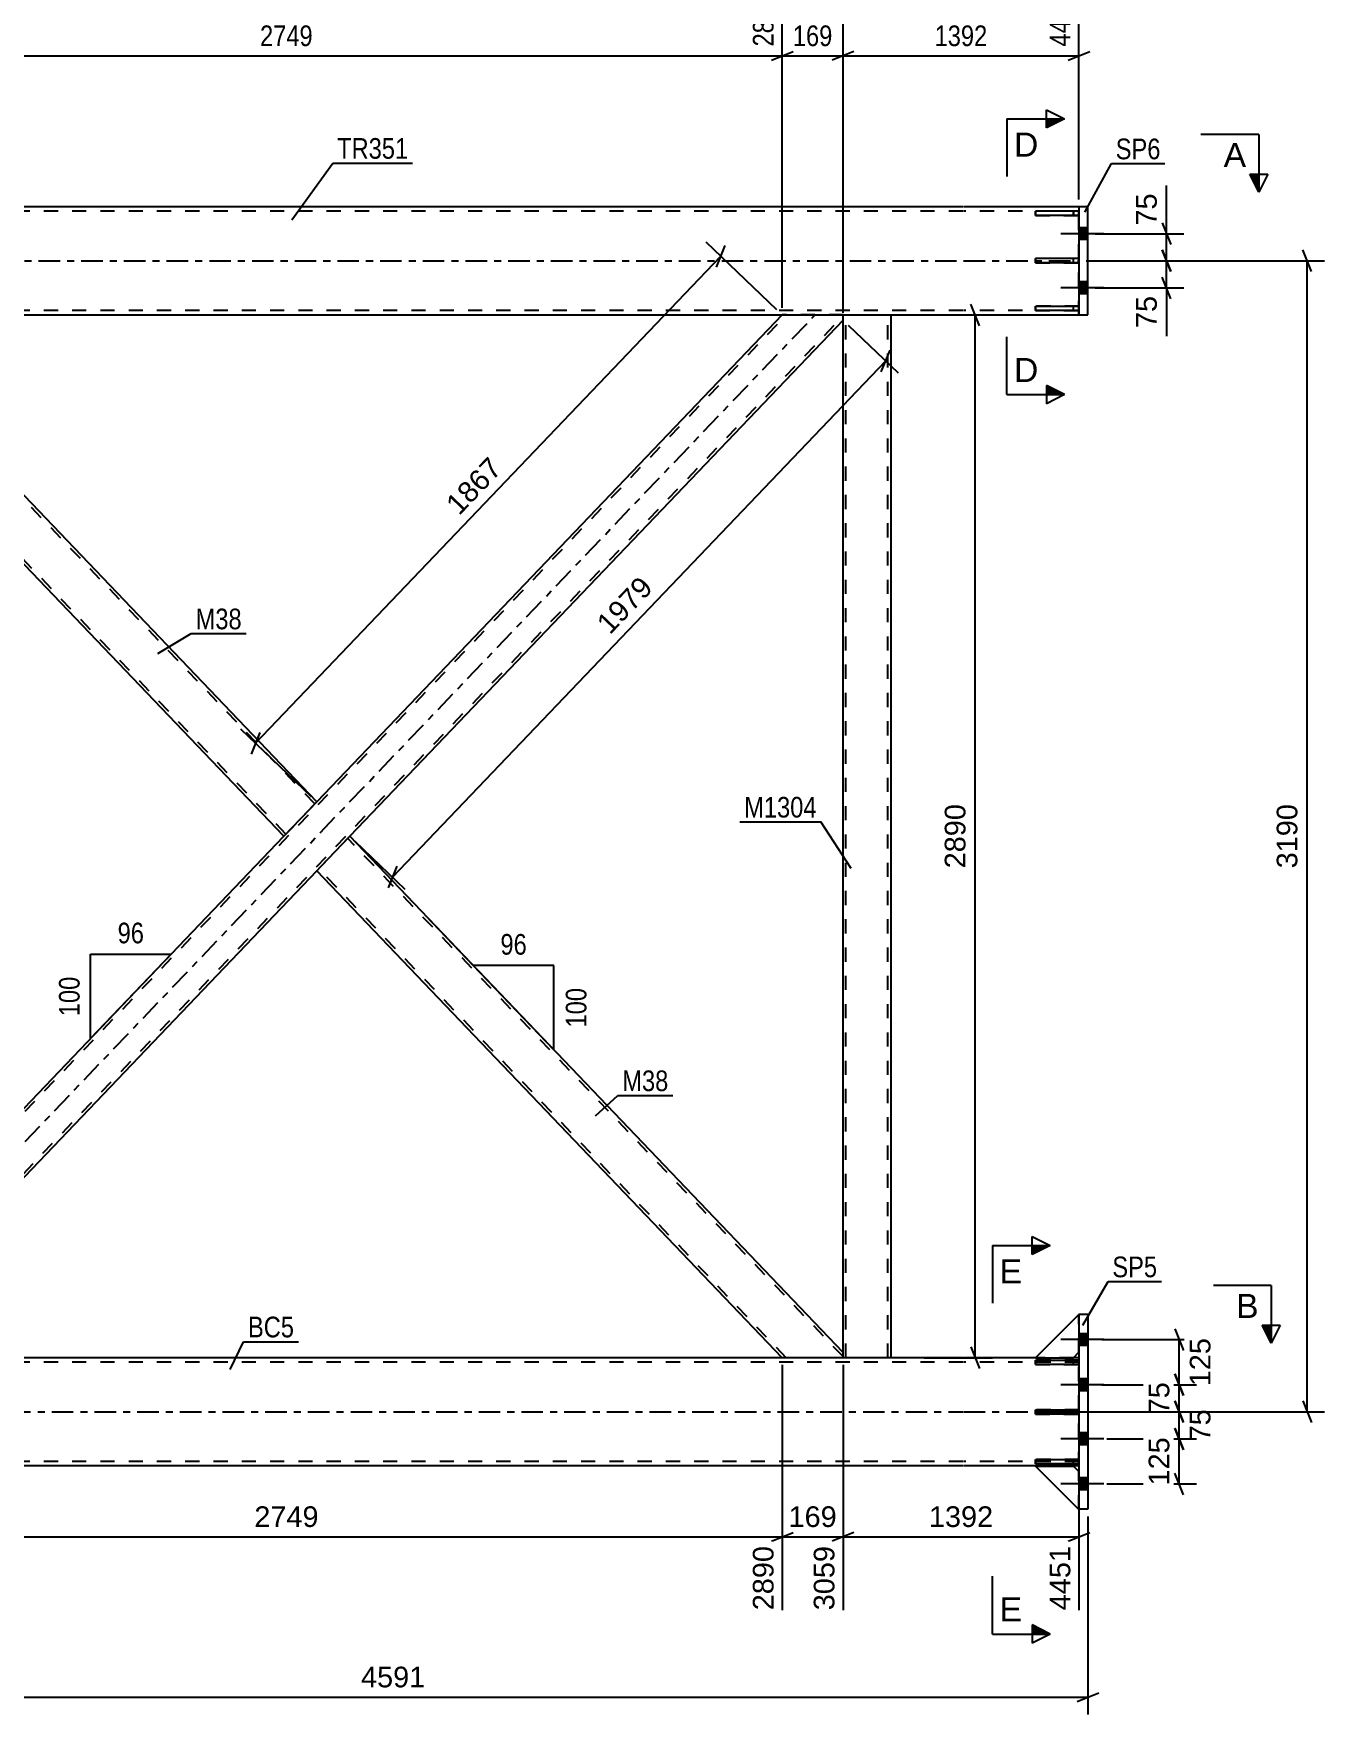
# Model space of a CAD drawing. Header units: millimetres. Extents: x 0 to 841, y 0 to 594.
# Drawn here: x 99.5 to 278.4, y 159.6 to 392.5 of the extents above; entities that cross this region are included whole.
import ezdxf

# ---------------------------------------------------------------- set-up
doc = ezdxf.new("R2010")
doc.units = ezdxf.units.MM
doc.linetypes.add('DXK_LINE_DOT2', pattern=[3.9198, 1.9599, -1.9599])
doc.linetypes.add('DXK_LINE_DOT3', pattern=[5.9187, 2.979, -0.9799, 0.9799, -0.9799])
doc.styles.add('Arial', font='ARIAL.TTF', dxfattribs={"height": 0.2})
doc.styles.add('Arial Narrow', font='ARIALN.TTF', dxfattribs={"height": 0.2})

# ---------------------------------------------------------------- blocks, each defined once
blk = doc.blocks.new('Part-318891778-5015 - 4993')
at = {"color": 7, "linetype": 'DXK_LINE_DOT2'}
for p, q in [((244.38, 208.63), (238.38, 208.63)), ((238.38, 208.63), (238.38, 208.03)), ((238.38, 208.03), (244.38, 208.03)), ((243.63, 208.03), (243.63, 208.63)), ((244.38, 208.03), (244.38, 208.63))]:
    blk.add_line(p, q, dxfattribs=at)
blk = doc.blocks.new('Part-318891778-5121 - 4993')
at = {"color": 2, "linetype": 'Continuous'}
for p, q in [((245.63, 368.49), (244.38, 368.49)), ((244.38, 368.49), (244.38, 353.49)), ((245.63, 353.49), (245.63, 368.49)), ((244.38, 353.49), (245.63, 353.49))]:
    blk.add_line(p, q, dxfattribs=at)
blk = doc.blocks.new('Part-318891778-5018 - 4993')
at = {"color": 7, "linetype": 'DXK_LINE_DOT2'}
for p, q in [((238.38, 193.96), (243.63, 193.96)), ((244.38, 187.96), (238.38, 193.96)), ((243.63, 193.96), (244.38, 193.21)), ((244.38, 193.21), (244.38, 187.96))]:
    blk.add_line(p, q, dxfattribs=at)
blk = doc.blocks.new('Bolt-318891778-5010 - 4993')
at = {"linetype": 'Continuous'}
for points in [[(244.38, 212.32), (244.38, 210.67), (245.63, 210.67), (245.63, 212.32)], [(244.38, 212.32), (244.38, 210.67), (245.63, 210.67), (245.63, 212.32)], [(244.38, 212.32), (244.38, 210.67), (245.63, 210.67), (245.63, 212.32)], [(244.38, 206.07), (244.38, 204.42), (245.63, 204.42), (245.63, 206.07)], [(244.38, 206.07), (244.38, 204.42), (245.63, 204.42), (245.63, 206.07)], [(244.38, 198.57), (244.38, 196.92), (245.63, 196.92), (245.63, 198.57)], [(244.38, 198.57), (244.38, 196.92), (245.63, 196.92), (245.63, 198.57)], [(244.38, 192.32), (244.38, 190.67), (245.63, 190.67), (245.63, 192.32)], [(244.38, 192.32), (244.38, 190.67), (245.63, 190.67), (245.63, 192.32)], [(244.38, 192.32), (244.38, 190.67), (245.63, 190.67), (245.63, 192.32)]]:
    blk.add_hatch(color=1, dxfattribs=at).paths.add_polyline_path(points)
at = {"color": 1, "linetype": 'Continuous'}
for p, q in [((245.63, 212.32), (244.38, 212.32)), ((245.63, 212.32), (244.38, 212.32)), ((245.63, 212.32), (244.38, 212.32)), ((247.83, 211.49), (241.88, 211.49)), ((247.83, 211.49), (241.88, 211.49)), ((247.83, 211.49), (241.88, 211.49)), ((245.63, 210.67), (244.38, 210.67)), ((245.63, 210.67), (244.38, 210.67)), ((245.63, 210.67), (244.38, 210.67)), ((247.83, 205.24), (241.88, 205.24)), ((247.83, 205.24), (241.88, 205.24)), ((245.63, 206.07), (244.38, 206.07)), ((245.63, 206.07), (244.38, 206.07)), ((245.63, 204.42), (244.38, 204.42)), ((245.63, 204.42), (244.38, 204.42)), ((245.63, 198.57), (244.38, 198.57)), ((245.63, 198.57), (244.38, 198.57)), ((247.83, 197.74), (241.88, 197.74)), ((247.83, 197.74), (241.88, 197.74)), ((245.63, 196.92), (244.38, 196.92)), ((245.63, 196.92), (244.38, 196.92)), ((247.83, 191.49), (241.88, 191.49)), ((247.83, 191.49), (241.88, 191.49)), ((247.83, 191.49), (241.88, 191.49)), ((245.63, 192.32), (244.38, 192.32)), ((245.63, 192.32), (244.38, 192.32)), ((245.63, 192.32), (244.38, 192.32)), ((245.63, 190.67), (244.38, 190.67)), ((245.63, 190.67), (244.38, 190.67)), ((245.63, 190.67), (244.38, 190.67))]:
    blk.add_line(p, q, dxfattribs=at)
blk = doc.blocks.new('Part-318891778-5075 - 4993')
at = {"color": 2, "linetype": 'Continuous'}
for p, q in [((238.38, 208.63), (244.38, 208.63)), ((238.38, 208.03), (238.38, 208.63)), ((244.38, 208.03), (238.38, 208.03)), ((244.38, 208.63), (244.38, 208.03))]:
    blk.add_line(p, q, dxfattribs=at)
at = {"color": 7, "linetype": 'DXK_LINE_DOT2'}
blk.add_line((243.63, 208.03), (243.63, 208.63), dxfattribs=at)
blk = doc.blocks.new('Part-318891778-5085 - 4993')
at = {"color": 7, "linetype": 'DXK_LINE_DOT2'}
for p, q in [((244.38, 367.87), (238.38, 367.87)), ((238.38, 367.87), (238.38, 367.27)), ((238.38, 367.27), (244.38, 367.27)), ((243.63, 367.87), (243.63, 367.27)), ((244.38, 367.27), (244.38, 367.87))]:
    blk.add_line(p, q, dxfattribs=at)
blk = doc.blocks.new('Part-318891778-5021 - 4993')
at = {"color": 2, "linetype": 'Continuous'}
for p, q in [((238.38, 193.96), (243.63, 193.96)), ((244.38, 187.96), (238.38, 193.96)), ((243.63, 193.96), (244.38, 193.21)), ((244.38, 187.96), (244.38, 187.99))]:
    blk.add_line(p, q, dxfattribs=at)
at = {"color": 7, "linetype": 'DXK_LINE_DOT2'}
blk.add_line((244.38, 187.99), (244.38, 193.21), dxfattribs=at)
blk = doc.blocks.new('Part-318891778-5024 - 4993')
at = {"color": 7, "linetype": 'DXK_LINE_DOT2'}
for p, q in [((244.38, 214.99), (238.38, 208.99)), ((244.38, 209.74), (244.38, 214.99)), ((243.63, 208.99), (244.38, 209.74)), ((238.38, 208.99), (243.63, 208.99))]:
    blk.add_line(p, q, dxfattribs=at)
blk = doc.blocks.new('Part-318891778-5133 - 4993')
at = {"color": 7, "linetype": 'DXK_LINE_DOT2'}
for p, q in [((58.72, 368.49), (58.72, 358.3)), ((71.97, 368.49), (58.72, 368.49)), ((244.38, 353.49), (244.38, 368.49)), ((228.28, 367.89), (58.72, 367.89)), ((244.38, 367.89), (228.38, 367.89)), ((58.72, 353.58), (58.72, 354.69)), ((228.28, 354.09), (58.72, 354.09)), ((244.38, 354.09), (228.38, 354.09))]:
    blk.add_line(p, q, dxfattribs=at)
at = {"color": 2, "linetype": 'Continuous'}
for p, q in [((228.28, 368.49), (71.97, 368.49)), ((244.38, 368.49), (228.38, 368.49)), ((58.72, 354.69), (58.72, 358.3)), ((58.72, 353.49), (58.72, 354.69)), ((58.72, 353.49), (228.28, 353.49)), ((228.38, 353.49), (244.38, 353.49))]:
    blk.add_line(p, q, dxfattribs=at)
at = {"color": 7, "linetype": 'DXK_LINE_DOT3'}
for p, q in [((58.72, 360.99), (228.28, 360.99)), ((228.38, 360.99), (244.38, 360.99))]:
    blk.add_line(p, q, dxfattribs=at)
blk = doc.blocks.new('Part-318891778-5027 - 4993')
at = {"color": 2, "linetype": 'Continuous'}
for p, q in [((244.38, 214.99), (238.38, 208.99)), ((243.63, 208.99), (244.38, 209.74)), ((238.38, 208.99), (243.63, 208.99))]:
    blk.add_line(p, q, dxfattribs=at)
at = {"color": 7, "linetype": 'DXK_LINE_DOT2'}
blk.add_line((244.38, 209.74), (244.38, 214.99), dxfattribs=at)
blk = doc.blocks.new('Part-318891778-5102 - 4993')
at = {"color": 2, "linetype": 'Continuous'}
for p, q in [((244.38, 367.87), (238.38, 367.87)), ((238.38, 367.27), (238.38, 367.87)), ((244.38, 367.27), (238.38, 367.27)), ((244.38, 367.87), (244.38, 367.27))]:
    blk.add_line(p, q, dxfattribs=at)
at = {"color": 7, "linetype": 'DXK_LINE_DOT2'}
blk.add_line((243.63, 367.27), (243.63, 367.87), dxfattribs=at)
blk = doc.blocks.new('Part-318891778-5057 - 4993')
at = {"color": 7, "linetype": 'DXK_LINE_DOT2'}
for p, q in [((58.72, 194.08), (58.72, 208.99)), ((71.97, 208.99), (58.72, 208.99)), ((228.28, 208.39), (58.72, 208.39)), ((244.38, 208.39), (228.38, 208.39)), ((243.63, 208.99), (238.38, 208.99)), ((244.38, 193.99), (244.38, 208.99)), ((58.72, 194.59), (58.72, 194.64)), ((228.28, 194.59), (58.72, 194.59)), ((244.38, 194.59), (228.38, 194.59))]:
    blk.add_line(p, q, dxfattribs=at)
at = {"color": 2, "linetype": 'Continuous'}
for p, q in [((228.28, 208.99), (71.97, 208.99)), ((238.38, 208.99), (228.38, 208.99)), ((244.38, 208.99), (243.63, 208.99)), ((58.72, 193.99), (58.72, 194.64)), ((228.28, 193.99), (58.72, 193.99)), ((244.38, 193.99), (228.38, 193.99))]:
    blk.add_line(p, q, dxfattribs=at)
at = {"color": 7, "linetype": 'DXK_LINE_DOT3'}
for p, q in [((48.72, 201.49), (228.28, 201.49)), ((228.38, 201.49), (254.38, 201.49))]:
    blk.add_line(p, q, dxfattribs=at)
blk = doc.blocks.new('Part-318891778-5066 - 4993')
at = {"color": 2, "linetype": 'Continuous'}
for p, q in [((245.63, 214.99), (244.38, 214.99)), ((244.38, 214.99), (244.38, 187.99)), ((245.63, 214.99), (245.63, 187.99)), ((245.63, 187.99), (244.38, 187.99))]:
    blk.add_line(p, q, dxfattribs=at)
blk = doc.blocks.new('Part-318891778-5069 - 4993')
at = {"color": 2, "linetype": 'Continuous'}
for p, q in [((238.38, 201.76), (244.38, 201.76)), ((238.38, 201.16), (238.38, 201.76)), ((244.38, 201.16), (238.38, 201.16)), ((244.38, 201.76), (244.38, 201.16))]:
    blk.add_line(p, q, dxfattribs=at)
at = {"color": 7, "linetype": 'DXK_LINE_DOT2'}
blk.add_line((243.63, 201.16), (243.63, 201.76), dxfattribs=at)
blk = doc.blocks.new('Part-318891778-5072 - 4993')
at = {"color": 2, "linetype": 'Continuous'}
for p, q in [((238.38, 194.88), (244.38, 194.88)), ((238.38, 194.28), (238.38, 194.88)), ((244.38, 194.28), (238.38, 194.28)), ((244.38, 194.88), (244.38, 194.28))]:
    blk.add_line(p, q, dxfattribs=at)
at = {"color": 7, "linetype": 'DXK_LINE_DOT2'}
blk.add_line((243.63, 194.28), (243.63, 194.88), dxfattribs=at)
blk = doc.blocks.new('Part-318891778-5078 - 4993')
at = {"color": 7, "linetype": 'DXK_LINE_DOT2'}
for p, q in [((244.38, 201.76), (238.38, 201.76)), ((238.38, 201.76), (238.38, 201.16)), ((238.38, 201.16), (244.38, 201.16)), ((243.63, 201.16), (243.63, 201.76)), ((244.38, 201.16), (244.38, 201.76))]:
    blk.add_line(p, q, dxfattribs=at)
blk = doc.blocks.new('Part-318891778-5081 - 4993')
at = {"color": 7, "linetype": 'DXK_LINE_DOT2'}
for p, q in [((244.38, 194.88), (238.38, 194.88)), ((238.38, 194.88), (238.38, 194.28)), ((238.38, 194.28), (244.38, 194.28)), ((243.63, 194.28), (243.63, 194.88)), ((244.38, 194.28), (244.38, 194.88))]:
    blk.add_line(p, q, dxfattribs=at)
blk = doc.blocks.new('Part-318891778-5084 - 4993')
at = {"color": 7, "linetype": 'DXK_LINE_DOT2'}
for p, q in [((244.38, 354.72), (238.38, 354.72)), ((238.38, 354.72), (238.38, 354.12)), ((238.38, 354.12), (244.38, 354.12)), ((243.63, 354.12), (243.63, 354.72)), ((244.38, 354.12), (244.38, 354.72))]:
    blk.add_line(p, q, dxfattribs=at)
blk = doc.blocks.new('Part-318891778-5127 - 4993')
at = {"color": 2, "linetype": 'Continuous'}
for p, q in [((244.38, 361.29), (238.38, 361.29)), ((238.38, 360.69), (238.38, 361.29)), ((244.38, 361.29), (244.38, 360.69)), ((244.38, 360.69), (238.38, 360.69))]:
    blk.add_line(p, q, dxfattribs=at)
at = {"color": 7, "linetype": 'DXK_LINE_DOT2'}
blk.add_line((243.63, 360.69), (243.63, 361.29), dxfattribs=at)
blk = doc.blocks.new('Part-318891778-5096 - 4993')
at = {"color": 2, "linetype": 'Continuous'}
for p, q in [((65.76, 353.49), (65.77, 353.11)), ((65.77, 353.11), (65.77, 352.77)), ((134.16, 281.24), (65.77, 352.77)), ((138.73, 286.02), (74.21, 353.49)), ((138.73, 286.02), (134.16, 281.24))]:
    blk.add_line(p, q, dxfattribs=at)
at = {"color": 7, "linetype": 'DXK_LINE_DOT2'}
for p, q in [((74.21, 353.49), (65.76, 353.49)), ((65.77, 353.35), (65.77, 353.49)), ((134.44, 281.53), (65.77, 353.35)), ((138.45, 285.73), (73.66, 353.49)), ((134.44, 281.53), (134.46, 281.55))]:
    blk.add_line(p, q, dxfattribs=at)
blk = doc.blocks.new('Part-318891778-5126 - 4993')
at = {"color": 7, "linetype": 'DXK_LINE_DOT2'}
for p, q in [((65.77, 209.14), (203.79, 353.49)), ((73.66, 208.99), (211.68, 353.35)), ((211.69, 353.49), (203.24, 353.49)), ((211.68, 353.35), (211.68, 353.49)), ((134.16, 281.24), (138.73, 286.02)), ((143.29, 281.24), (138.73, 276.47)), ((65.77, 209.72), (71.97, 216.2)), ((65.77, 209.72), (65.77, 209.38)), ((65.77, 209.38), (65.76, 208.99)), ((74.21, 208.99), (65.76, 208.99)), ((65.77, 208.99), (65.77, 209.14))]:
    blk.add_line(p, q, dxfattribs=at)
at = {"color": 7, "linetype": 'DXK_LINE_DOT3'}
blk.add_line((69.65, 208.99), (207.8, 353.49), dxfattribs=at)
at = {"color": 2, "linetype": 'Continuous'}
for p, q in [((203.24, 353.49), (138.73, 286.02)), ((211.68, 352.77), (143.29, 281.24)), ((211.68, 353.11), (211.69, 353.49)), ((211.68, 352.77), (211.68, 353.11)), ((71.97, 216.2), (134.16, 281.24)), ((138.73, 276.47), (74.21, 208.99))]:
    blk.add_line(p, q, dxfattribs=at)
blk = doc.blocks.new('Part-318891778-5103 - 4993')
at = {"color": 2, "linetype": 'Continuous'}
for p, q in [((238.38, 354.72), (244.38, 354.72)), ((238.38, 354.12), (238.38, 354.72)), ((244.38, 354.12), (238.38, 354.12)), ((244.38, 354.72), (244.38, 354.12))]:
    blk.add_line(p, q, dxfattribs=at)
at = {"color": 7, "linetype": 'DXK_LINE_DOT2'}
blk.add_line((243.63, 354.12), (243.63, 354.72), dxfattribs=at)
blk = doc.blocks.new('Part-318891778-5104 - 4993')
at = {"color": 7, "linetype": 'DXK_LINE_DOT2'}
for p, q in [((244.38, 361.29), (238.38, 361.29)), ((238.38, 361.29), (238.38, 360.69)), ((243.63, 360.69), (243.63, 361.29)), ((244.38, 360.69), (244.38, 361.29)), ((238.38, 360.69), (244.38, 360.69))]:
    blk.add_line(p, q, dxfattribs=at)
blk = doc.blocks.new('Bolt-318891778-5128 - 4993')
at = {"linetype": 'Continuous'}
for points in [[(244.38, 365.57), (244.38, 363.92), (245.63, 363.92), (245.63, 365.57)], [(244.38, 365.57), (244.38, 363.92), (245.63, 363.92), (245.63, 365.57)], [(244.38, 358.07), (244.38, 356.42), (245.63, 356.42), (245.63, 358.07)], [(244.38, 358.07), (244.38, 356.42), (245.63, 356.42), (245.63, 358.07)]]:
    blk.add_hatch(color=1, dxfattribs=at).paths.add_polyline_path(points)
at = {"color": 1, "linetype": 'Continuous'}
for p, q in [((247.83, 364.74), (241.88, 364.74)), ((247.83, 364.74), (241.88, 364.74)), ((245.63, 365.57), (244.38, 365.57)), ((245.63, 365.57), (244.38, 365.57)), ((245.63, 363.92), (244.38, 363.92)), ((245.63, 363.92), (244.38, 363.92)), ((247.83, 357.24), (241.88, 357.24)), ((247.83, 357.24), (241.88, 357.24)), ((245.63, 358.07), (244.38, 358.07)), ((245.63, 358.07), (244.38, 358.07)), ((245.63, 356.42), (244.38, 356.42)), ((245.63, 356.42), (244.38, 356.42))]:
    blk.add_line(p, q, dxfattribs=at)
blk = doc.blocks.new('Part-318891778-5109 - 4993')
at = {"color": 7, "linetype": 'DXK_LINE_DOT2'}
for p, q in [((211.68, 353.49), (218.28, 353.49)), ((211.68, 352.77), (211.68, 353.49)), ((212.08, 208.99), (212.08, 353.49)), ((217.88, 208.99), (217.88, 353.49)), ((211.68, 208.99), (211.68, 209.72)), ((218.28, 208.99), (211.68, 208.99))]:
    blk.add_line(p, q, dxfattribs=at)
at = {"color": 2, "linetype": 'Continuous'}
for p, q in [((211.68, 209.72), (211.68, 352.77)), ((218.28, 353.49), (218.28, 208.99))]:
    blk.add_line(p, q, dxfattribs=at)
blk = doc.blocks.new('Part-318891778-5115 - 4993')
at = {"color": 2, "linetype": 'Continuous'}
for p, q in [((139.28, 277.05), (143.29, 281.24)), ((211.68, 209.72), (143.29, 281.24)), ((138.73, 276.47), (139.28, 277.05)), ((203.24, 208.99), (138.73, 276.47)), ((211.68, 209.38), (211.68, 209.72)), ((211.69, 208.99), (211.68, 209.38))]:
    blk.add_line(p, q, dxfattribs=at)
at = {"color": 7, "linetype": 'DXK_LINE_DOT2'}
for p, q in [((211.68, 209.14), (143.01, 280.95)), ((138.77, 276.51), (139.28, 277.05)), ((139, 276.76), (139.02, 276.78)), ((203.79, 208.99), (139, 276.76)), ((211.69, 208.99), (203.24, 208.99)), ((211.68, 208.99), (211.68, 209.14)), ((211.68, 209), (211.68, 208.99))]:
    blk.add_line(p, q, dxfattribs=at)
blk = doc.blocks.new('AngleDimension-318891778-10697 - 4993')
at = {"color": 7, "linetype": 'Continuous'}
for p, q in [((153.79, 270.26), (160.41, 263.34)), ((171.6, 263.34), (160.41, 263.34)), ((171.6, 251.63), (160.41, 263.34)), ((171.6, 251.63), (171.6, 263.34))]:
    blk.add_line(p, q, dxfattribs=at)
at = {"color": 0}
for points in [[(168.43, 264.24), (168.43, 268.44), (163.58, 268.44), (163.58, 264.24)], [(176.7, 260.83), (172.5, 260.83), (172.5, 254.15), (176.7, 254.15)]]:
    blk.add_wipeout(points, dxfattribs=at)
at = {"color": 3, "style": 'Arial Narrow'}
blk.add_text('96', height=2.863, dxfattribs=at).set_placement((164.18, 264.84))
blk.add_text('100', height=2.863, rotation=90.0002, dxfattribs=at).set_placement((176.1, 254.75))
blk = doc.blocks.new('StraightDimension-318891778-5531 - 4993')
at = {"color": 7, "linetype": 'Continuous'}
for p, q in [((202.52, 354.18), (192.69, 363.58)), ((130.24, 294.14), (194.75, 361.61)), ((194.15, 360.11), (195.35, 363.11)), ((138, 286.71), (128.18, 296.1)), ((130.84, 295.63), (129.63, 292.64))]:
    blk.add_line(p, q, dxfattribs=at)
at = {"color": 0}
blk.add_wipeout([(165.44, 332.04), (162.4, 334.94), (155.43, 327.65), (158.46, 324.74)], dxfattribs=at)
at = {"color": 3, "style": 'Arial'}
blk.add_text('1867', height=2.865, rotation=46.2835, dxfattribs=at).set_placement((158.44, 325.59))
blk = doc.blocks.new('StraightDimension-318891778-5167 - 4993')
at = {"color": 7, "linetype": 'Continuous'}
for p, q in [((211.68, 353.77), (211.68, 402.5)), ((244.38, 369.49), (244.38, 398)), ((213.18, 389.99), (210.18, 388.79)), ((211.68, 389.39), (244.38, 389.39)), ((242.88, 388.79), (245.88, 389.99))]:
    blk.add_line(p, q, dxfattribs=at)
at = {"color": 0, "linetype": 'Continuous'}
blk.add_wipeout([(243.78, 398.6), (239.58, 398.6), (239.58, 390.09), (243.78, 390.09)], dxfattribs=at)
at = {"color": 0}
blk.add_wipeout([(232.28, 390.14), (232.28, 394.34), (223.77, 394.34), (223.77, 390.14)], dxfattribs=at)
at = {"color": 3, "linetype": 'Continuous', "style": 'Arial Narrow'}
blk.add_text('4451', height=2.863, rotation=90.0002, dxfattribs=at).set_placement((243.18, 390.69))
at = {"color": 3, "style": 'Arial Narrow'}
blk.add_text('1392', height=2.863, dxfattribs=at).set_placement((224.37, 390.74))
blk = doc.blocks.new('StraightDimension-318891778-5168 - 4993')
at = {"color": 7, "linetype": 'Continuous'}
for p, q in [((211.68, 353.77), (211.68, 402.5)), ((203.24, 354.49), (203.24, 398)), ((201.74, 388.79), (204.74, 389.99)), ((203.24, 389.39), (211.68, 389.39)), ((213.18, 389.99), (210.18, 388.79))]:
    blk.add_line(p, q, dxfattribs=at)
at = {"color": 0}
blk.add_wipeout([(210.8, 390.14), (210.8, 394.34), (204.12, 394.34), (204.12, 390.14)], dxfattribs=at)
at = {"color": 0, "linetype": 'Continuous'}
blk.add_wipeout([(211.08, 403.1), (206.88, 403.1), (206.88, 394.59), (211.08, 394.59)], dxfattribs=at)
at = {"color": 3, "linetype": 'Continuous', "style": 'Arial Narrow'}
blk.add_text('3059', height=2.863, rotation=90.0002, dxfattribs=at).set_placement((210.48, 395.19))
at = {"color": 3, "style": 'Arial Narrow'}
blk.add_text('169', height=2.863, dxfattribs=at).set_placement((204.72, 390.74))
blk = doc.blocks.new('StraightDimension-318891778-5169 - 4993')
at = {"color": 7, "linetype": 'Continuous'}
for p, q in [((65.77, 353.77), (65.77, 400.68)), ((203.24, 354.49), (203.24, 398)), ((67.27, 389.99), (64.27, 388.79)), ((65.77, 389.39), (203.24, 389.39)), ((201.74, 388.79), (204.74, 389.99))]:
    blk.add_line(p, q, dxfattribs=at)
at = {"color": 0, "linetype": 'Continuous'}
blk.add_wipeout([(202.64, 398.6), (198.44, 398.6), (198.44, 390.09), (202.64, 390.09)], dxfattribs=at)
at = {"color": 0}
blk.add_wipeout([(138.76, 390.14), (138.76, 394.34), (130.25, 394.34), (130.25, 390.14)], dxfattribs=at)
at = {"color": 3, "linetype": 'Continuous', "style": 'Arial Narrow'}
blk.add_text('2890', height=2.863, rotation=90.0002, dxfattribs=at).set_placement((202.04, 390.69))
at = {"color": 3, "style": 'Arial Narrow'}
blk.add_text('2749', height=2.863, dxfattribs=at).set_placement((130.85, 390.74))
blk = doc.blocks.new('StraightDimension-318891778-5250 - 4993')
at = {"color": 7, "linetype": 'Continuous'}
for p, q in [((211.68, 208), (211.68, 173.99)), ((244.38, 192.99), (244.38, 173.99)), ((213.18, 184.78), (210.18, 183.58)), ((211.68, 184.18), (244.38, 184.18)), ((242.88, 183.58), (245.88, 184.78))]:
    blk.add_line(p, q, dxfattribs=at)
at = {"color": 0}
blk.add_wipeout([(233.07, 184.93), (233.07, 189.13), (222.98, 189.13), (222.98, 184.93)], dxfattribs=at)
at = {"color": 0, "linetype": 'Continuous'}
blk.add_wipeout([(243.78, 183.48), (239.58, 183.48), (239.58, 173.39), (243.78, 173.39)], dxfattribs=at)
at = {"color": 3, "style": 'Arial'}
blk.add_text('1392', height=2.865, dxfattribs=at).set_placement((223.58, 185.53))
at = {"color": 3, "linetype": 'Continuous', "style": 'Arial'}
blk.add_text('4451', height=2.865, rotation=90.0002, dxfattribs=at).set_placement((243.18, 173.99))
blk = doc.blocks.new('StraightDimension-318891778-5251 - 4993')
at = {"color": 7, "linetype": 'Continuous'}
for p, q in [((203.24, 207.99), (203.24, 173.99)), ((211.68, 208), (211.68, 173.99)), ((201.74, 183.58), (204.74, 184.78)), ((203.24, 184.18), (211.68, 184.18)), ((213.18, 184.78), (210.18, 183.58))]:
    blk.add_line(p, q, dxfattribs=at)
at = {"color": 0}
blk.add_wipeout([(211.39, 184.93), (211.39, 189.13), (203.52, 189.13), (203.52, 184.93)], dxfattribs=at)
at = {"color": 0, "linetype": 'Continuous'}
blk.add_wipeout([(211.08, 183.48), (206.88, 183.48), (206.88, 173.39), (211.08, 173.39)], dxfattribs=at)
at = {"color": 3, "style": 'Arial'}
blk.add_text('169', height=2.865, dxfattribs=at).set_placement((204.12, 185.53))
at = {"color": 3, "linetype": 'Continuous', "style": 'Arial'}
blk.add_text('3059', height=2.865, rotation=90.0002, dxfattribs=at).set_placement((210.48, 173.99))
blk = doc.blocks.new('StraightDimension-318891778-5252 - 4993')
at = {"color": 7, "linetype": 'Continuous'}
for p, q in [((65.77, 208.72), (65.77, 176.21)), ((203.24, 207.99), (203.24, 173.99)), ((67.27, 184.78), (64.27, 183.58)), ((65.77, 184.18), (203.24, 184.18)), ((201.74, 183.58), (204.74, 184.78))]:
    blk.add_line(p, q, dxfattribs=at)
at = {"color": 0}
blk.add_wipeout([(139.55, 184.93), (139.55, 189.13), (129.46, 189.13), (129.46, 184.93)], dxfattribs=at)
at = {"color": 0, "linetype": 'Continuous'}
blk.add_wipeout([(202.64, 183.48), (198.44, 183.48), (198.44, 173.39), (202.64, 173.39)], dxfattribs=at)
at = {"color": 3, "style": 'Arial'}
blk.add_text('2749', height=2.865, dxfattribs=at).set_placement((130.06, 185.53))
at = {"color": 3, "linetype": 'Continuous', "style": 'Arial'}
blk.add_text('2890', height=2.865, rotation=90.0002, dxfattribs=at).set_placement((202.04, 173.99))
blk = doc.blocks.new('StraightDimension-318891778-5451 - 4993')
at = {"color": 7, "linetype": 'Continuous'}
for p, q in [((257.66, 212.99), (258.86, 209.99)), ((247.55, 211.49), (261.11, 211.49)), ((258.26, 205.24), (258.26, 211.49)), ((247.55, 205.24), (261.11, 205.24)), ((258.86, 203.74), (257.66, 206.74))]:
    blk.add_line(p, q, dxfattribs=at)
at = {"color": 0}
blk.add_wipeout([(263.21, 212.3), (259.01, 212.3), (259.01, 204.43), (263.21, 204.43)], dxfattribs=at)
at = {"color": 3, "style": 'Arial'}
blk.add_text('125', height=2.865, rotation=90.0002, dxfattribs=at).set_placement((262.61, 205.03))
blk = doc.blocks.new('StraightDimension-318891778-5461 - 4993')
at = {"color": 7, "linetype": 'Continuous'}
for p, q in [((247.55, 205.24), (260.66, 205.24)), ((257.66, 206.74), (258.86, 203.74)), ((258.26, 201.49), (258.26, 205.24)), ((258.86, 199.99), (257.66, 202.99)), ((238.25, 201.49), (260.66, 201.49))]:
    blk.add_line(p, q, dxfattribs=at)
at = {"color": 0}
blk.add_wipeout([(257.51, 206.19), (253.31, 206.19), (253.31, 200.54), (257.51, 200.54)], dxfattribs=at)
at = {"color": 3, "style": 'Arial'}
blk.add_text('75', height=2.865, rotation=90.0002, dxfattribs=at).set_placement((256.91, 201.14))
blk = doc.blocks.new('StraightDimension-318891778-5471 - 4993')
at = {"color": 7, "linetype": 'Continuous'}
for p, q in [((257.66, 202.99), (258.86, 199.99)), ((238.25, 201.49), (261.11, 201.49)), ((258.26, 197.74), (258.26, 201.49)), ((258.86, 196.24), (257.66, 199.24)), ((248.24, 197.74), (261.11, 197.74))]:
    blk.add_line(p, q, dxfattribs=at)
at = {"color": 0}
blk.add_wipeout([(263.21, 202.44), (259.01, 202.44), (259.01, 196.79), (263.21, 196.79)], dxfattribs=at)
at = {"color": 3, "style": 'Arial'}
blk.add_text('75', height=2.865, rotation=90.0002, dxfattribs=at).set_placement((262.61, 197.39))
blk = doc.blocks.new('StraightDimension-318891778-5481 - 4993')
at = {"color": 7, "linetype": 'Continuous'}
for p, q in [((257.66, 199.24), (258.86, 196.24)), ((248.24, 197.74), (260.66, 197.74)), ((258.26, 191.49), (258.26, 197.74)), ((248.24, 191.49), (260.66, 191.49)), ((258.86, 189.99), (257.66, 192.99))]:
    blk.add_line(p, q, dxfattribs=at)
at = {"color": 0}
blk.add_wipeout([(257.51, 198.55), (253.31, 198.55), (253.31, 190.68), (257.51, 190.68)], dxfattribs=at)
at = {"color": 3, "style": 'Arial'}
blk.add_text('125', height=2.865, rotation=90.0002, dxfattribs=at).set_placement((256.91, 191.28))
blk = doc.blocks.new('StraightDimension-318891778-5493 - 4993')
at = {"color": 7, "linetype": 'Continuous'}
for p, q in [((212.4, 352.08), (219.32, 345.46)), ((149.2, 275.59), (217.59, 347.11)), ((216.98, 345.62), (218.19, 348.61)), ((144.01, 280.55), (150.94, 273.93)), ((149.8, 277.09), (148.6, 274.09))]:
    blk.add_line(p, q, dxfattribs=at)
at = {"color": 0}
blk.add_wipeout([(186.34, 315.52), (183.3, 318.42), (176.33, 311.13), (179.36, 308.22)], dxfattribs=at)
at = {"color": 3, "style": 'Arial'}
blk.add_text('1979', height=2.865, rotation=46.2835, dxfattribs=at).set_placement((179.34, 309.07))
blk = doc.blocks.new('StraightDimension-318891778-5511 - 4993')
at = {"color": 7, "linetype": 'Continuous'}
for p, q in [((255.92, 362.49), (257.12, 359.49)), ((245.38, 360.99), (258.92, 360.99)), ((257.12, 355.74), (255.92, 358.74)), ((256.52, 357.24), (256.52, 360.99)), ((246.63, 357.24), (258.92, 357.24))]:
    blk.add_line(p, q, dxfattribs=at)
at = {"color": 0}
blk.add_wipeout([(255.77, 356.72), (251.57, 356.72), (251.57, 351.07), (255.77, 351.07)], dxfattribs=at)
at = {"color": 7, "linetype": 'Continuous'}
blk.add_line((256.52, 357.24), (256.52, 350.55), dxfattribs=at)
blk.add_line((256.52, 357.24), (256.52, 350.55), dxfattribs=at)
at = {"color": 3, "style": 'Arial'}
blk.add_text('75', height=2.865, rotation=90.0002, dxfattribs=at).set_placement((255.17, 351.67))
blk = doc.blocks.new('StraightDimension-318891778-5520 - 4993')
at = {"color": 7, "linetype": 'Continuous'}
for p, q in [((255.92, 366.24), (257.12, 363.24)), ((246.63, 364.74), (258.92, 364.74)), ((256.52, 360.99), (256.52, 364.74)), ((257.12, 359.49), (255.92, 362.49)), ((245.38, 360.99), (258.92, 360.99))]:
    blk.add_line(p, q, dxfattribs=at)
at = {"color": 0}
blk.add_wipeout([(255.77, 370.92), (251.57, 370.92), (251.57, 365.27), (255.77, 365.27)], dxfattribs=at)
at = {"color": 7, "linetype": 'Continuous'}
blk.add_line((256.52, 364.74), (256.52, 371.44), dxfattribs=at)
blk.add_line((256.52, 364.74), (256.52, 371.44), dxfattribs=at)
at = {"color": 3, "style": 'Arial'}
blk.add_text('75', height=2.865, rotation=90.0002, dxfattribs=at).set_placement((255.17, 365.87))
blk = doc.blocks.new('StraightDimension-318891778-5559 - 4993')
at = {"color": 7, "linetype": 'Continuous'}
for p, q in [((230.59, 351.99), (229.39, 354.99)), ((224.79, 353.49), (232.39, 353.49)), ((229.99, 208.99), (229.99, 353.49)), ((229.39, 210.49), (230.59, 207.49)), ((222.93, 208.99), (232.39, 208.99))]:
    blk.add_line(p, q, dxfattribs=at)
at = {"color": 0}
blk.add_wipeout([(229.24, 286.29), (225.04, 286.29), (225.04, 276.2), (229.24, 276.2)], dxfattribs=at)
at = {"color": 3, "style": 'Arial'}
blk.add_text('2890', height=2.865, rotation=90.0002, dxfattribs=at).set_placement((228.64, 276.8))
blk = doc.blocks.new('StraightDimension-318891778-5570 - 4993')
at = {"color": 7, "linetype": 'Continuous'}
for p, q in [((276.61, 359.49), (275.41, 362.49)), ((245.38, 360.99), (278.41, 360.99)), ((276.01, 201.49), (276.01, 360.99)), ((275.41, 202.99), (276.61, 199.99)), ((238.88, 201.49), (278.41, 201.49))]:
    blk.add_line(p, q, dxfattribs=at)
at = {"color": 0}
blk.add_wipeout([(275.26, 286.29), (271.06, 286.29), (271.06, 276.2), (275.26, 276.2)], dxfattribs=at)
at = {"color": 3, "style": 'Arial'}
blk.add_text('3190', height=2.865, rotation=90.0002, dxfattribs=at).set_placement((274.66, 276.8))
blk = doc.blocks.new('StraightDimension-318891778-5580 - 4993')
at = {"color": 7, "linetype": 'Continuous'}
for p, q in [((52.97, 199.84), (52.97, 159.56)), ((245.63, 186.99), (245.63, 159.56)), ((54.47, 162.56), (51.47, 161.36)), ((52.97, 161.96), (245.63, 161.96)), ((244.13, 161.36), (247.13, 162.56))]:
    blk.add_line(p, q, dxfattribs=at)
at = {"color": 0}
blk.add_wipeout([(154.35, 162.71), (154.35, 166.91), (144.25, 166.91), (144.25, 162.71)], dxfattribs=at)
at = {"color": 3, "style": 'Arial'}
blk.add_text('4591', height=2.865, dxfattribs=at).set_placement((144.85, 163.31))
blk = doc.blocks.new('AngleDimension-318891778-10683 - 4993')
at = {"color": 7, "linetype": 'Continuous'}
for p, q in [((107.34, 264.91), (118.54, 264.91)), ((107.34, 253.2), (118.54, 264.91)), ((107.34, 253.2), (107.34, 264.91)), ((117.98, 264.32), (118.54, 264.91))]:
    blk.add_line(p, q, dxfattribs=at)
at = {"color": 0}
for points in [[(115.37, 265.81), (115.37, 270.01), (110.51, 270.01), (110.51, 265.81)], [(106.44, 262.39), (102.24, 262.39), (102.24, 255.71), (106.44, 255.71)]]:
    blk.add_wipeout(points, dxfattribs=at)
at = {"color": 3, "style": 'Arial Narrow'}
blk.add_text('96', height=2.863, dxfattribs=at).set_placement((111.11, 266.41))
blk.add_text('100', height=2.863, rotation=90.0002, dxfattribs=at).set_placement((105.84, 256.31))
blk = doc.blocks.new('Mark-318891778-5062 - 4993')
at = {"color": 0}
blk.add_wipeout([(255.22, 220.14), (255.22, 223.14), (249.01, 223.14), (249.01, 220.14)], dxfattribs=at)
blk.add_wipeout([(255.22, 220.14), (255.22, 223.14), (249.01, 223.14), (249.01, 220.14)], dxfattribs=at)
at = {"color": 30, "linetype": 'Continuous'}
for p, q in [((244.91, 213.48), (248.41, 219.54)), ((248.41, 219.54), (255.82, 219.54))]:
    blk.add_line(p, q, dxfattribs=at)
at = {"color": 3, "style": 'Arial Narrow'}
blk.add_text('SP5', height=2.863, dxfattribs=at).set_placement((249.01, 220.14))
blk = doc.blocks.new('Mark-318891778-5129 - 4993')
at = {"color": 0}
blk.add_wipeout([(151.41, 375.13), (151.41, 378.13), (141.54, 378.13), (141.54, 375.13)], dxfattribs=at)
blk.add_wipeout([(151.41, 375.13), (151.41, 378.13), (141.54, 378.13), (141.54, 375.13)], dxfattribs=at)
at = {"color": 30, "linetype": 'Continuous'}
for p, q in [((135.24, 366.66), (140.94, 374.53)), ((140.94, 374.53), (152.01, 374.53))]:
    blk.add_line(p, q, dxfattribs=at)
at = {"color": 3, "style": 'Arial Narrow'}
blk.add_text('TR351', height=2.863, dxfattribs=at).set_placement((141.54, 375.13))
blk = doc.blocks.new('Mark-318891778-5092 - 4993')
at = {"color": 0}
blk.add_wipeout([(128.31, 309.93), (128.31, 312.93), (121.92, 312.93), (121.92, 309.93)], dxfattribs=at)
blk.add_wipeout([(128.31, 309.93), (128.31, 312.93), (121.92, 312.93), (121.92, 309.93)], dxfattribs=at)
at = {"color": 30, "linetype": 'Continuous'}
for p, q in [((116.7, 306.59), (121.32, 309.33)), ((121.32, 309.33), (128.91, 309.33))]:
    blk.add_line(p, q, dxfattribs=at)
at = {"color": 3, "style": 'Arial Narrow'}
blk.add_text('M38', height=2.863, dxfattribs=at).set_placement((121.92, 309.93))
blk = doc.blocks.new('Mark-318891778-5105 - 4993')
at = {"color": 0}
blk.add_wipeout([(208.02, 283.84), (208.02, 286.84), (197.97, 286.84), (197.97, 283.84)], dxfattribs=at)
blk.add_wipeout([(208.02, 283.84), (208.02, 286.84), (197.97, 286.84), (197.97, 283.84)], dxfattribs=at)
at = {"color": 30, "linetype": 'Continuous'}
for p in [(197.37, 283.24), (212.81, 276.77)]:
    blk.add_line(p, (208.62, 283.24), dxfattribs=at)
at = {"color": 3, "style": 'Arial Narrow'}
blk.add_text('M1304', height=2.863, dxfattribs=at).set_placement((197.97, 283.84))
blk = doc.blocks.new('Mark-318891778-5111 - 4993')
at = {"color": 0}
blk.add_wipeout([(187.47, 245.93), (187.47, 248.93), (181.07, 248.93), (181.07, 245.93)], dxfattribs=at)
blk.add_wipeout([(187.47, 245.93), (187.47, 248.93), (181.07, 248.93), (181.07, 245.93)], dxfattribs=at)
at = {"color": 30, "linetype": 'Continuous'}
for p, q in [((177.37, 242.49), (180.47, 245.33)), ((180.47, 245.33), (188.07, 245.33))]:
    blk.add_line(p, q, dxfattribs=at)
at = {"color": 3, "style": 'Arial Narrow'}
blk.add_text('M38', height=2.863, dxfattribs=at).set_placement((181.07, 245.93))
blk = doc.blocks.new('Mark-318891778-5117 - 4993')
at = {"color": 0}
blk.add_wipeout([(255.69, 375.06), (255.69, 378.06), (249.48, 378.06), (249.48, 375.06)], dxfattribs=at)
blk.add_wipeout([(255.69, 375.06), (255.69, 378.06), (249.48, 378.06), (249.48, 375.06)], dxfattribs=at)
at = {"color": 30, "linetype": 'Continuous'}
for p, q in [((245.21, 367.73), (248.88, 374.46)), ((248.88, 374.46), (256.29, 374.46))]:
    blk.add_line(p, q, dxfattribs=at)
at = {"color": 3, "style": 'Arial Narrow'}
blk.add_text('SP6', height=2.863, dxfattribs=at).set_placement((249.48, 375.06))
blk = doc.blocks.new('SectionMark-318891778-5585 - 4993')
at = {"color": 6, "linetype": 'Continuous'}
for p, q in [((26.27, 218.99), (26.27, 210.99)), ((271.03, 218.99), (271.03, 210.99)), ((26.27, 210.99), (25.02, 213.49)), ((272.28, 213.49), (271.03, 210.99))]:
    blk.add_line(p, q, dxfattribs=at)
at = {"color": 0, "linetype": 'Continuous'}
for points in [[(31.13, 214.49), (31.13, 217.99), (28.02, 217.99), (28.02, 214.49)], [(269.28, 214.49), (269.28, 217.99), (266.17, 217.99), (266.17, 214.49)]]:
    blk.add_wipeout(points, dxfattribs=at)
at = {"linetype": 'Continuous'}
for points in [[(26.27, 213.49), (27.52, 213.49), (26.27, 210.99)], [(269.78, 213.49), (271.03, 213.49), (271.03, 210.99)]]:
    blk.add_hatch(color=6, dxfattribs=at).paths.add_polyline_path(points)
at = {"color": 6, "linetype": 'Continuous'}
for p, q in [((26.27, 218.99), (34.27, 218.99)), ((271.03, 218.99), (263.03, 218.99)), ((27.52, 213.49), (25.02, 213.49)), ((26.27, 210.99), (27.52, 213.49)), ((269.78, 213.49), (272.28, 213.49)), ((271.03, 210.99), (269.78, 213.49))]:
    blk.add_line(p, q, dxfattribs=at)
at = {"color": 3, "linetype": 'Continuous', "style": 'Arial'}
for p in [(28.02, 214.49), (266.17, 214.49)]:
    blk.add_text('B', height=3.34, dxfattribs=at).set_placement(p)
blk = doc.blocks.new('SectionMark-318891778-5587 - 4993')
at = {"color": 6, "linetype": 'Continuous'}
for p, q in [((42.38, 378.49), (42.38, 370.49)), ((269.3, 378.49), (269.3, 370.49)), ((42.38, 370.49), (41.13, 372.99)), ((270.55, 372.99), (269.3, 370.49))]:
    blk.add_line(p, q, dxfattribs=at)
at = {"color": 0, "linetype": 'Continuous'}
for points in [[(47.24, 373.99), (47.24, 377.49), (44.13, 377.49), (44.13, 373.99)], [(267.55, 373.99), (267.55, 377.49), (264.44, 377.49), (264.44, 373.99)]]:
    blk.add_wipeout(points, dxfattribs=at)
at = {"linetype": 'Continuous'}
for points in [[(42.38, 372.99), (43.63, 372.99), (42.38, 370.49)], [(268.05, 372.99), (269.3, 372.99), (269.3, 370.49)]]:
    blk.add_hatch(color=6, dxfattribs=at).paths.add_polyline_path(points)
at = {"color": 6, "linetype": 'Continuous'}
for p, q in [((42.38, 378.49), (50.38, 378.49)), ((269.3, 378.49), (261.3, 378.49)), ((43.63, 372.99), (41.13, 372.99)), ((42.38, 370.49), (43.63, 372.99)), ((268.05, 372.99), (270.55, 372.99)), ((269.3, 370.49), (268.05, 372.99))]:
    blk.add_line(p, q, dxfattribs=at)
at = {"color": 3, "linetype": 'Continuous', "style": 'Arial'}
for p in [(44.13, 373.99), (264.44, 373.99)]:
    blk.add_text('A', height=3.34, dxfattribs=at).set_placement(p)
blk = doc.blocks.new('SectionMark-318891778-5591 - 4993')
at = {"color": 6, "linetype": 'Continuous'}
for p, q in [((234.38, 380.67), (242.38, 380.67)), ((239.88, 381.92), (242.38, 380.67)), ((234.38, 342.44), (242.38, 342.44)), ((242.38, 342.44), (239.88, 341.19))]:
    blk.add_line(p, q, dxfattribs=at)
at = {"color": 0, "linetype": 'Continuous'}
for points in [[(238.75, 375.42), (238.75, 378.92), (235.38, 378.92), (235.38, 375.42)], [(238.75, 344.19), (238.75, 347.69), (235.38, 347.69), (235.38, 344.19)]]:
    blk.add_wipeout(points, dxfattribs=at)
at = {"linetype": 'Continuous'}
for points in [[(239.88, 379.42), (239.88, 380.67), (242.38, 380.67)], [(239.88, 342.44), (239.88, 343.69), (242.38, 342.44)]]:
    blk.add_hatch(color=6, dxfattribs=at).paths.add_polyline_path(points)
at = {"color": 6, "linetype": 'Continuous'}
for p, q in [((234.38, 380.67), (234.38, 372.67)), ((239.88, 379.42), (239.88, 381.92)), ((242.38, 380.67), (239.88, 379.42)), ((234.38, 342.44), (234.38, 350.44)), ((242.38, 342.44), (239.88, 343.69)), ((239.88, 343.69), (239.88, 341.19))]:
    blk.add_line(p, q, dxfattribs=at)
at = {"color": 3, "linetype": 'Continuous', "style": 'Arial'}
for p in [(235.38, 375.42), (235.38, 344.19)]:
    blk.add_text('D', height=3.34, dxfattribs=at).set_placement(p)
blk = doc.blocks.new('SectionMark-318891778-5593 - 4993')
at = {"linetype": 'Continuous'}
for points in [[(237.88, 223.29), (237.88, 224.54), (240.38, 224.54)], [(237.88, 170.7), (237.88, 171.95), (240.38, 170.7)]]:
    blk.add_hatch(color=6, dxfattribs=at).paths.add_polyline_path(points)
at = {"color": 6, "linetype": 'Continuous'}
for p, q in [((232.38, 224.54), (240.38, 224.54)), ((237.88, 223.29), (237.88, 225.79)), ((237.88, 225.79), (240.38, 224.54)), ((240.38, 224.54), (237.88, 223.29)), ((232.38, 170.7), (240.38, 170.7)), ((240.38, 170.7), (237.88, 171.95)), ((237.88, 171.95), (237.88, 169.45)), ((240.38, 170.7), (237.88, 169.45))]:
    blk.add_line(p, q, dxfattribs=at)
at = {"color": 0, "linetype": 'Continuous'}
for points in [[(236.49, 219.29), (236.49, 222.79), (233.38, 222.79), (233.38, 219.29)], [(236.49, 172.45), (236.49, 175.95), (233.38, 175.95), (233.38, 172.45)]]:
    blk.add_wipeout(points, dxfattribs=at)
at = {"color": 6, "linetype": 'Continuous'}
for p, q in [((232.38, 224.54), (232.38, 216.54)), ((232.38, 170.7), (232.38, 178.7))]:
    blk.add_line(p, q, dxfattribs=at)
at = {"color": 3, "linetype": 'Continuous', "style": 'Arial'}
for p in [(233.38, 219.29), (233.38, 172.45)]:
    blk.add_text('E', height=3.34, dxfattribs=at).set_placement(p)
blk = doc.blocks.new('Mark-318891778-10672 - 4993')
at = {"color": 0}
blk.add_wipeout([(135.57, 211.81), (135.57, 214.81), (129.18, 214.81), (129.18, 211.81)], dxfattribs=at)
blk.add_wipeout([(135.57, 211.81), (135.57, 214.81), (129.18, 214.81), (129.18, 211.81)], dxfattribs=at)
at = {"color": 30, "linetype": 'Continuous'}
for p, q in [((126.71, 207.37), (128.58, 211.21)), ((128.58, 211.21), (136.17, 211.21))]:
    blk.add_line(p, q, dxfattribs=at)
at = {"color": 3, "style": 'Arial Narrow'}
blk.add_text('BC5', height=2.863, dxfattribs=at).set_placement((129.18, 211.81))

msp = doc.modelspace()

# ---------------------------------------------------------------- block references
for name in ['Part-318891778-5133 - 4993', 'Part-318891778-5121 - 4993', 'Part-318891778-5085 - 4993', 'Part-318891778-5102 - 4993', 'Bolt-318891778-5128 - 4993', 'Part-318891778-5127 - 4993', 'Part-318891778-5104 - 4993', 'Part-318891778-5084 - 4993', 'Part-318891778-5103 - 4993', 'Part-318891778-5096 - 4993', 'Part-318891778-5126 - 4993', 'Part-318891778-5109 - 4993', 'Part-318891778-5115 - 4993', 'Part-318891778-5024 - 4993', 'Part-318891778-5027 - 4993', 'Part-318891778-5066 - 4993', 'Bolt-318891778-5010 - 4993', 'Part-318891778-5057 - 4993', 'Part-318891778-5015 - 4993', 'Part-318891778-5075 - 4993', 'Part-318891778-5069 - 4993', 'Part-318891778-5078 - 4993', 'Part-318891778-5072 - 4993', 'Part-318891778-5081 - 4993', 'Part-318891778-5018 - 4993', 'Part-318891778-5021 - 4993']:
    msp.add_blockref(name, (0, 0))

# ---------------------------------------------------------------- next in the draw order: block references
for name in ['StraightDimension-318891778-5167 - 4993', 'StraightDimension-318891778-5531 - 4993', 'AngleDimension-318891778-10697 - 4993', 'AngleDimension-318891778-10683 - 4993', 'Mark-318891778-5111 - 4993', 'StraightDimension-318891778-5451 - 4993', 'StraightDimension-318891778-5250 - 4993']:
    msp.add_blockref(name, (0, 0))

# ---------------------------------------------------------------- next in the draw order: block references
for name in ['StraightDimension-318891778-5168 - 4993', 'StraightDimension-318891778-5511 - 4993', 'StraightDimension-318891778-5559 - 4993', 'StraightDimension-318891778-5493 - 4993', 'Mark-318891778-5092 - 4993', 'StraightDimension-318891778-5251 - 4993', 'StraightDimension-318891778-5461 - 4993']:
    msp.add_blockref(name, (0, 0))

# ---------------------------------------------------------------- next in the draw order: block references
for name in ['StraightDimension-318891778-5169 - 4993', 'StraightDimension-318891778-5520 - 4993', 'Mark-318891778-5105 - 4993', 'StraightDimension-318891778-5252 - 4993', 'StraightDimension-318891778-5471 - 4993']:
    msp.add_blockref(name, (0, 0))

# ---------------------------------------------------------------- next in the draw order: block references
for name in ['Mark-318891778-5129 - 4993', 'Mark-318891778-5117 - 4993', 'StraightDimension-318891778-5481 - 4993']:
    msp.add_blockref(name, (0, 0))

# ---------------------------------------------------------------- next in the draw order: block references
for name in ['SectionMark-318891778-5587 - 4993', 'StraightDimension-318891778-5570 - 4993']:
    msp.add_blockref(name, (0, 0))

# ---------------------------------------------------------------- next in the draw order: block references
for name in ['SectionMark-318891778-5591 - 4993', 'Mark-318891778-5062 - 4993', 'StraightDimension-318891778-5580 - 4993']:
    msp.add_blockref(name, (0, 0))

# ---------------------------------------------------------------- next in the draw order: block references
msp.add_blockref('SectionMark-318891778-5585 - 4993', (0, 0))

# ---------------------------------------------------------------- next in the draw order: block references
for name in ['SectionMark-318891778-5593 - 4993', 'Mark-318891778-10672 - 4993']:
    msp.add_blockref(name, (0, 0))

doc.saveas('drawing.dxf')
